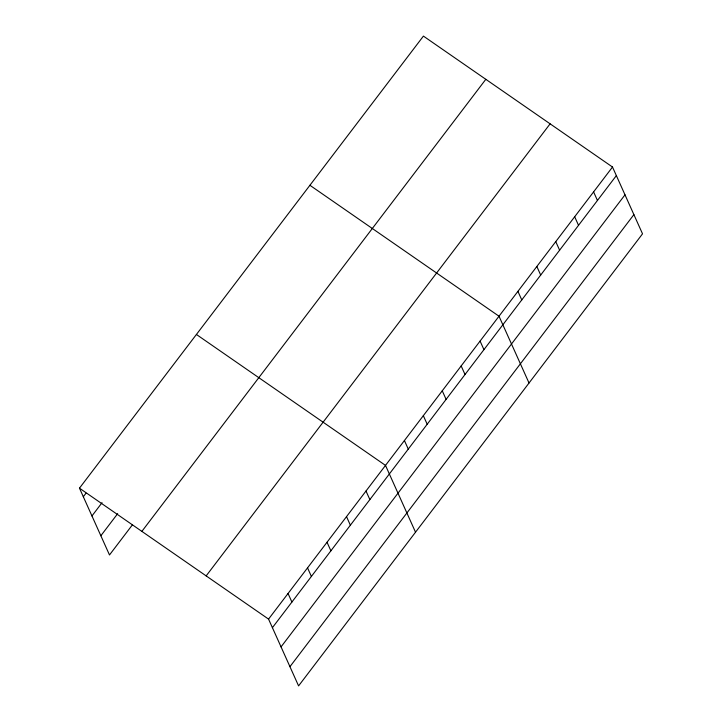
<?xml version="1.0" encoding="UTF-8"?>
<svg xmlns="http://www.w3.org/2000/svg" width="722" height="722" viewBox="0 0 722 722"><rect width="100%" height="100%" fill="white"/><g stroke="black" fill="none" stroke-linecap="round" stroke-linejoin="round"><path stroke-width="1.08" d="M79.474 488.171L423.417 36.1L612.509 167.035L642.526 233.829L298.583 685.9L268.557 619.106L79.474 488.171L109.491 554.965L132.343 524.93M83.319 496.736L86.008 493.198M91.956 515.95L102.037 502.702M100.854 535.751L117.659 513.667M141.873 531.374L485.825 79.312M206.158 575.894L550.11 123.832M268.557 619.106L612.509 167.035M272.411 627.671L616.362 175.599M281.048 646.885L624.999 194.823M289.946 666.686L633.898 214.614M309.918 185.283L499.01 316.218L529.027 383.012M196.411 334.466L385.503 465.401L415.52 532.195M593.592 191.899L597.446 200.463M574.676 216.762L578.53 225.327M555.759 241.626L559.613 250.191M536.843 266.49L540.688 275.055M517.927 291.354L521.771 299.919M480.094 341.082L483.939 349.647M461.168 365.946L465.022 374.51M442.252 390.81L446.106 399.374M423.336 415.673L427.189 424.238M404.419 440.537L408.273 449.102M366.009 491.023L369.863 499.588M346.524 516.636L350.369 525.201M327.03 542.258L330.884 550.823M307.545 567.871L311.39 576.436M288.051 593.484L291.905 602.058"/></g></svg>
